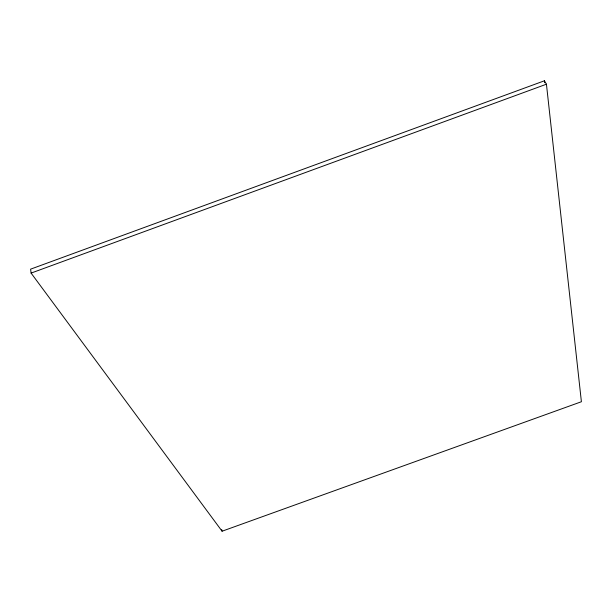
<?xml version="1.0" encoding="UTF-8"?>
<svg xmlns="http://www.w3.org/2000/svg" width="612" height="612" viewBox="0 0 612 612"><rect width="100%" height="100%" fill="white"/><g stroke="black" fill="none" stroke-linecap="round" stroke-linejoin="round"><path stroke-width="0.92" d="M544.435 80.784L30.6 269.158L31.097 273.097L222.08 531.216L581.4 401.74L546.439 84.204L544.435 80.784L544.642 82.681M31.097 273.097L546.439 84.204M221.712 529.587L222.08 531.216"/></g></svg>
